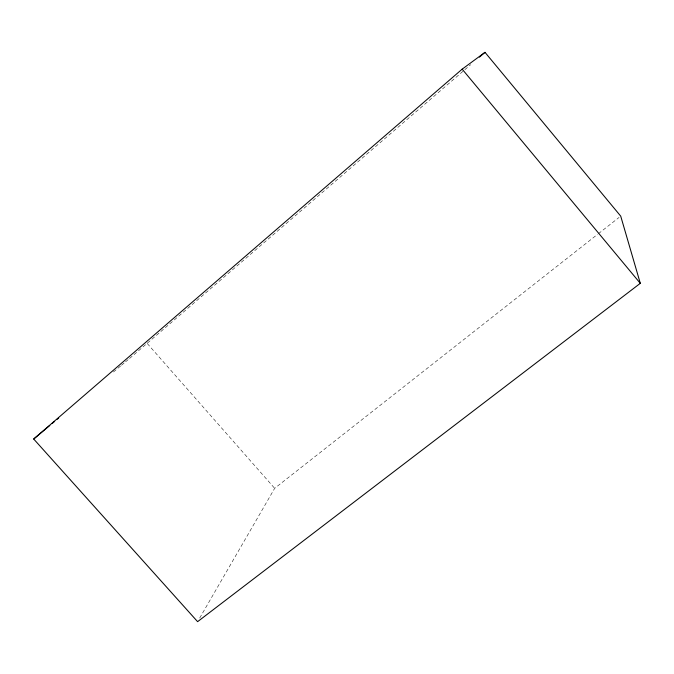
<?xml version="1.0" encoding="UTF-8"?>
<svg xmlns="http://www.w3.org/2000/svg" width="674" height="674" viewBox="0 0 674 674"><rect width="100%" height="100%" fill="white"/><g stroke="black" fill="none" stroke-linecap="round" stroke-linejoin="round"><path stroke-width="0.51" stroke-dasharray="3.37 2.53" d="M199.706 618.041L274.663 488.321L597.594 234.333M129.577 358.458L470.654 64.696M113.459 371.997L120.713 365.898M121.522 365.224L124.741 362.519M125.549 361.837L128.768 359.132M598.419 233.684L619.069 217.449M147.303 343.563L274.663 488.321"/><path stroke-width="1.01" d="M33.7 439.018L462.17 69.152L484.994 52.336L620.72 216.143L640.3 283.324L197.608 621.664L33.7 439.018L49.817 425.471M479.416 57.138L484.994 52.336M52.235 423.441L54.645 421.41M57.063 419.38L58.68 418.032M462.17 69.152L640.3 283.324"/></g></svg>
